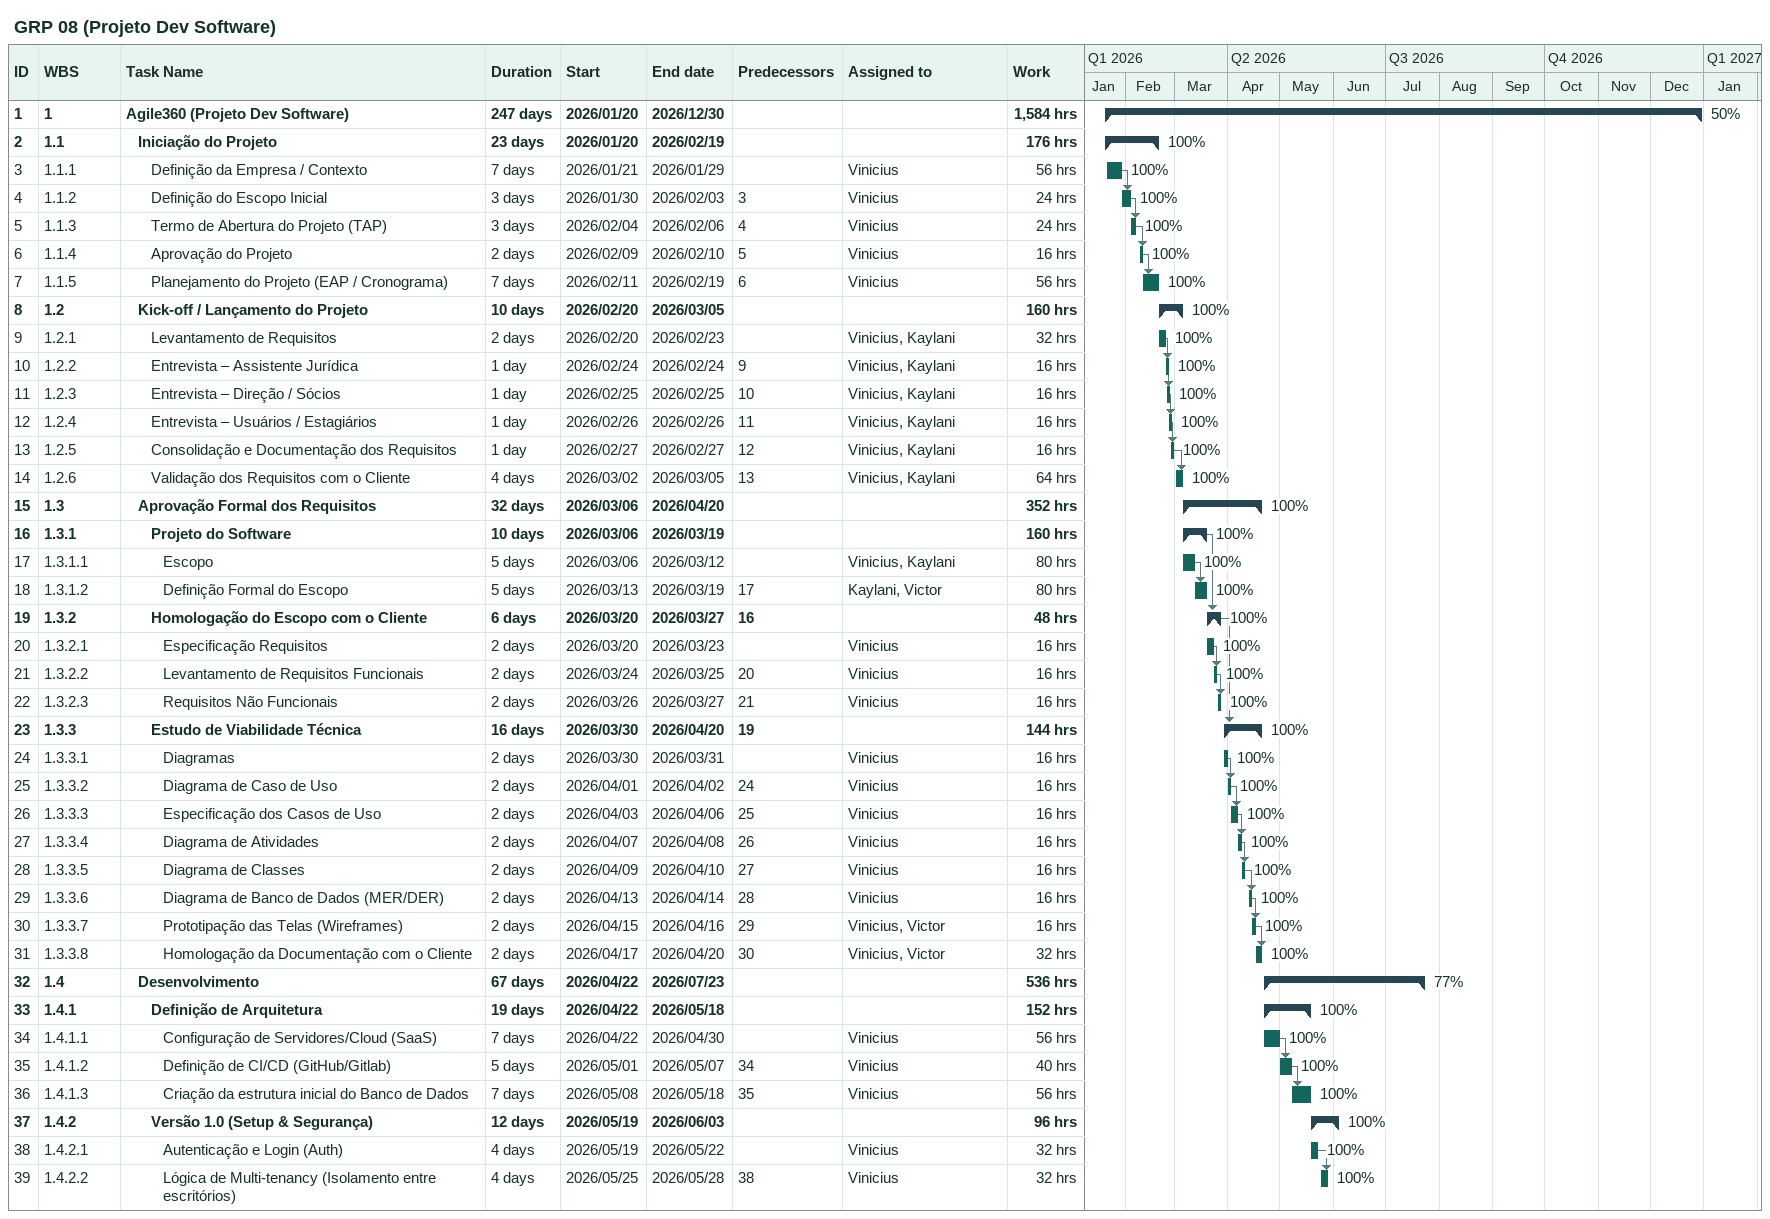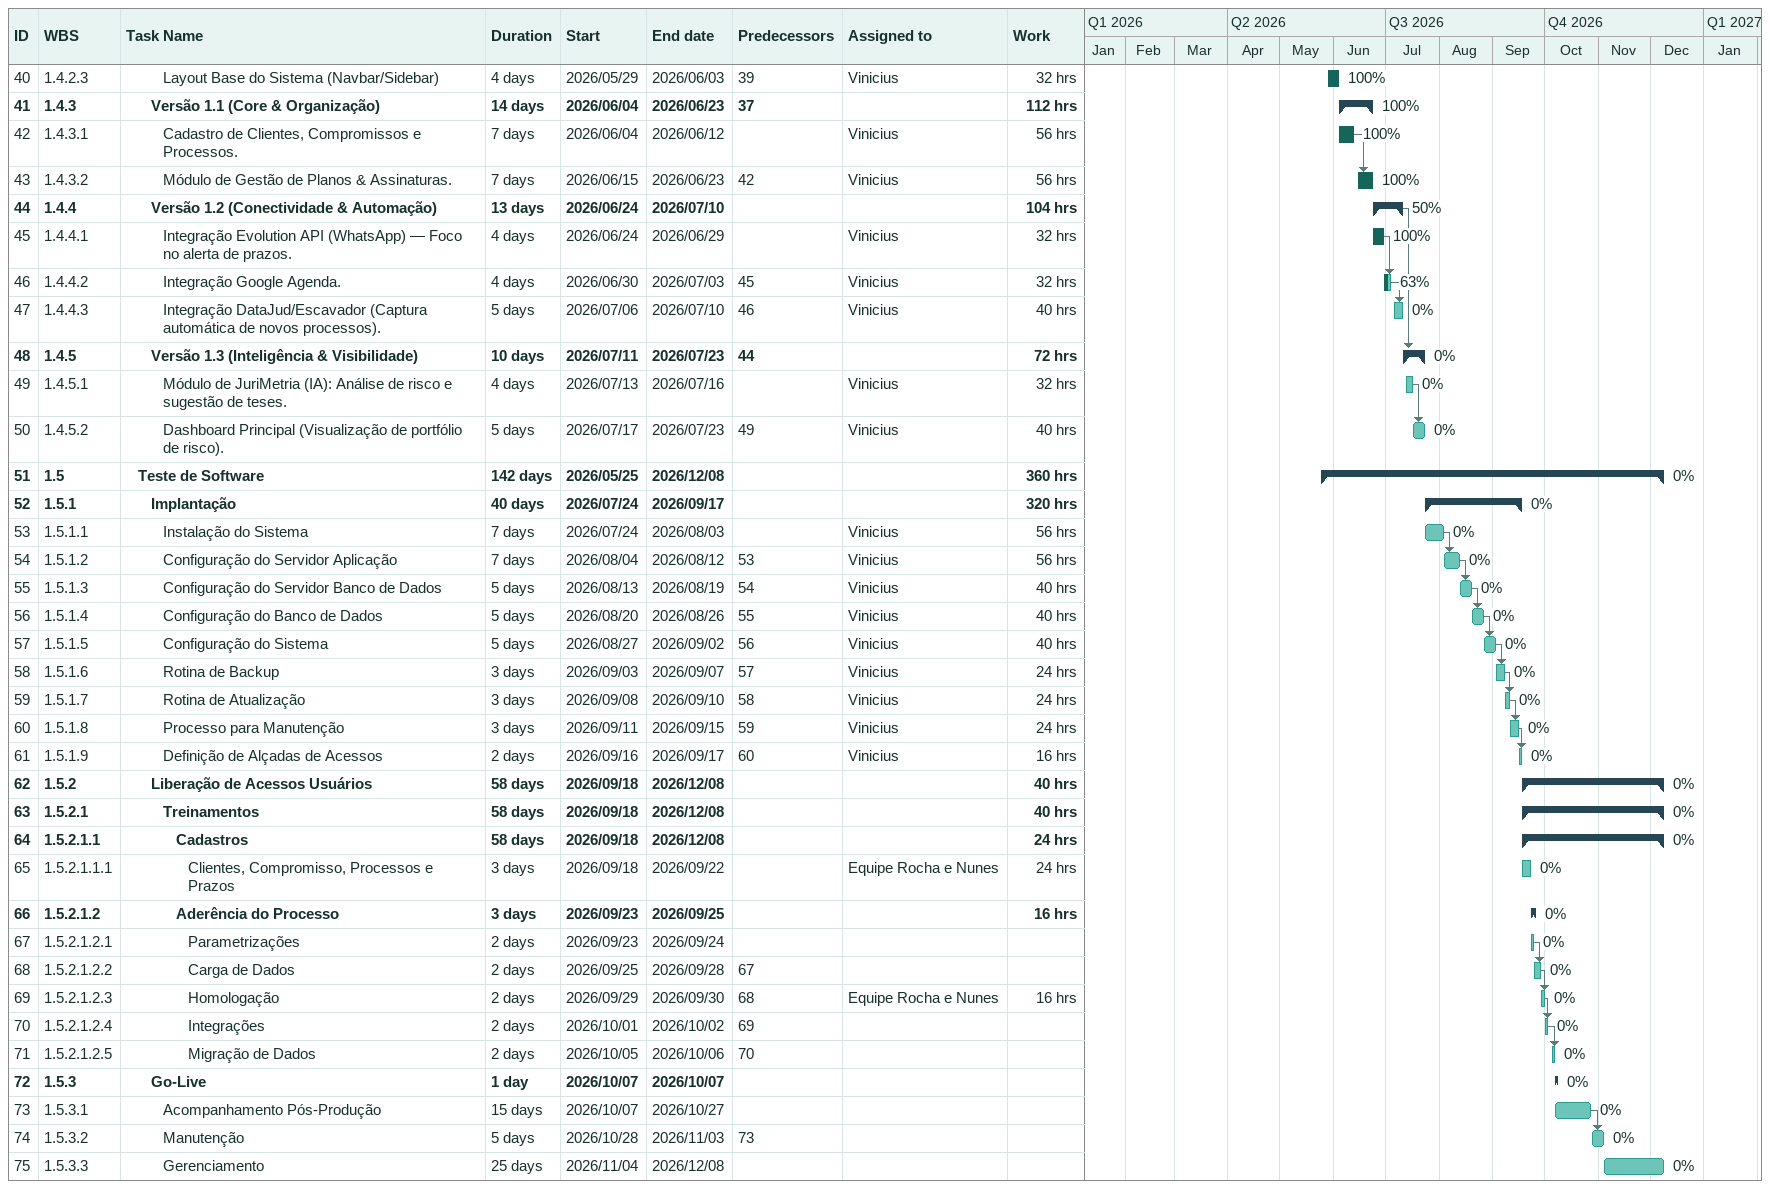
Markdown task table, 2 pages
GRP 08 (Projeto Dev Software)

| ID | WBS | Task | Duration | Start | Finish | Predecessors | Resources | % complete | Work (h) |
|---|---|---|---|---|---|---|---|---|---|
| 1 | 1 | **Agile360 (Projeto Dev Software)** | 247d | 2026-01-20 | 2026-12-30 |  |  | 50 | 1584 |
| 2 | 1.1 | **Iniciação do Projeto** | 23d | 2026-01-20 | 2026-02-19 |  |  | 100 | 176 |
| 3 | 1.1.1 | Definição da Empresa / Contexto | 7d | 2026-01-21 | 2026-01-29 |  | Vinicius | 100 | 56 |
| 4 | 1.1.2 | Definição do Escopo Inicial | 3d | 2026-01-30 | 2026-02-03 | 3 | Vinicius | 100 | 24 |
| 5 | 1.1.3 | Termo de Abertura do Projeto (TAP) | 3d | 2026-02-04 | 2026-02-06 | 4 | Vinicius | 100 | 24 |
| 6 | 1.1.4 | Aprovação do Projeto | 2d | 2026-02-09 | 2026-02-10 | 5 | Vinicius | 100 | 16 |
| 7 | 1.1.5 | Planejamento do Projeto (EAP / Cronograma) | 7d | 2026-02-11 | 2026-02-19 | 6 | Vinicius | 100 | 56 |
| 8 | 1.2 | **Kick-off / Lançamento do Projeto** | 10d | 2026-02-20 | 2026-03-05 |  |  | 100 | 160 |
| 9 | 1.2.1 | Levantamento de Requisitos | 2d | 2026-02-20 | 2026-02-23 |  | Vinicius, Kaylani | 100 | 32 |
| 10 | 1.2.2 | Entrevista – Assistente Jurídica | 1d | 2026-02-24 | 2026-02-24 | 9 | Vinicius, Kaylani | 100 | 16 |
| 11 | 1.2.3 | Entrevista – Direção / Sócios | 1d | 2026-02-25 | 2026-02-25 | 10 | Vinicius, Kaylani | 100 | 16 |
| 12 | 1.2.4 | Entrevista – Usuários / Estagiários | 1d | 2026-02-26 | 2026-02-26 | 11 | Vinicius, Kaylani | 100 | 16 |
| 13 | 1.2.5 | Consolidação e Documentação dos Requisitos | 1d | 2026-02-27 | 2026-02-27 | 12 | Vinicius, Kaylani | 100 | 16 |
| 14 | 1.2.6 | Validação dos Requisitos com o Cliente | 4d | 2026-03-02 | 2026-03-05 | 13 | Vinicius, Kaylani | 100 | 64 |
| 15 | 1.3 | **Aprovação Formal dos Requisitos** | 32d | 2026-03-06 | 2026-04-20 |  |  | 100 | 352 |
| 16 | 1.3.1 | **Projeto do Software** | 10d | 2026-03-06 | 2026-03-19 |  |  | 100 | 160 |
| 17 | 1.3.1.1 | Escopo | 5d | 2026-03-06 | 2026-03-12 |  | Vinicius, Kaylani | 100 | 80 |
| 18 | 1.3.1.2 | Definição Formal do Escopo | 5d | 2026-03-13 | 2026-03-19 | 17 | Kaylani, Victor | 100 | 80 |
| 19 | 1.3.2 | **Homologação do Escopo com o Cliente** | 6d | 2026-03-20 | 2026-03-27 | 16 |  | 100 | 48 |
| 20 | 1.3.2.1 | Especificação Requisitos | 2d | 2026-03-20 | 2026-03-23 |  | Vinicius | 100 | 16 |
| 21 | 1.3.2.2 | Levantamento de Requisitos Funcionais | 2d | 2026-03-24 | 2026-03-25 | 20 | Vinicius | 100 | 16 |
| 22 | 1.3.2.3 | Requisitos Não Funcionais | 2d | 2026-03-26 | 2026-03-27 | 21 | Vinicius | 100 | 16 |
| 23 | 1.3.3 | **Estudo de Viabilidade Técnica** | 16d | 2026-03-30 | 2026-04-20 | 19 |  | 100 | 144 |
| 24 | 1.3.3.1 | Diagramas | 2d | 2026-03-30 | 2026-03-31 |  | Vinicius | 100 | 16 |
| 25 | 1.3.3.2 | Diagrama de Caso de Uso | 2d | 2026-04-01 | 2026-04-02 | 24 | Vinicius | 100 | 16 |
| 26 | 1.3.3.3 | Especificação dos Casos de Uso | 2d | 2026-04-03 | 2026-04-06 | 25 | Vinicius | 100 | 16 |
| 27 | 1.3.3.4 | Diagrama de Atividades | 2d | 2026-04-07 | 2026-04-08 | 26 | Vinicius | 100 | 16 |
| 28 | 1.3.3.5 | Diagrama de Classes | 2d | 2026-04-09 | 2026-04-10 | 27 | Vinicius | 100 | 16 |
| 29 | 1.3.3.6 | Diagrama de Banco de Dados (MER/DER) | 2d | 2026-04-13 | 2026-04-14 | 28 | Vinicius | 100 | 16 |
| 30 | 1.3.3.7 | Prototipação das Telas (Wireframes) | 2d | 2026-04-15 | 2026-04-16 | 29 | Vinicius, Victor | 100 | 16 |
| 31 | 1.3.3.8 | Homologação da Documentação com o Cliente | 2d | 2026-04-17 | 2026-04-20 | 30 | Vinicius, Victor | 100 | 32 |
| 32 | 1.4 | **Desenvolvimento** | 67d | 2026-04-22 | 2026-07-23 |  |  | 77 | 536 |
| 33 | 1.4.1 | **Definição de Arquitetura** | 19d | 2026-04-22 | 2026-05-18 |  |  | 100 | 152 |
| 34 | 1.4.1.1 | Configuração de Servidores/Cloud (SaaS) | 7d | 2026-04-22 | 2026-04-30 |  | Vinicius | 100 | 56 |
| 35 | 1.4.1.2 | Definição de CI/CD (GitHub/Gitlab) | 5d | 2026-05-01 | 2026-05-07 | 34 | Vinicius | 100 | 40 |
| 36 | 1.4.1.3 | Criação da estrutura inicial do Banco de Dados | 7d | 2026-05-08 | 2026-05-18 | 35 | Vinicius | 100 | 56 |
| 37 | 1.4.2 | **Versão 1.0 (Setup & Segurança)** | 12d | 2026-05-19 | 2026-06-03 |  |  | 100 | 96 |
| 38 | 1.4.2.1 | Autenticação e Login (Auth) | 4d | 2026-05-19 | 2026-05-22 |  | Vinicius | 100 | 32 |
| 39 | 1.4.2.2 | Lógica de Multi-tenancy (Isolamento entre escritórios) | 4d | 2026-05-25 | 2026-05-28 | 38 | Vinicius | 100 | 32 |
| 40 | 1.4.2.3 | Layout Base do Sistema (Navbar/Sidebar) | 4d | 2026-05-29 | 2026-06-03 | 39 | Vinicius | 100 | 32 |
| 41 | 1.4.3 | **Versão 1.1 (Core & Organização)** | 14d | 2026-06-04 | 2026-06-23 | 37 |  | 100 | 112 |
| 42 | 1.4.3.1 | Cadastro de Clientes, Compromissos e Processos. | 7d | 2026-06-04 | 2026-06-12 |  | Vinicius | 100 | 56 |
| 43 | 1.4.3.2 | Módulo de Gestão de Planos & Assinaturas. | 7d | 2026-06-15 | 2026-06-23 | 42 | Vinicius | 100 | 56 |
| 44 | 1.4.4 | **Versão 1.2 (Conectividade & Automação)** | 13d | 2026-06-24 | 2026-07-10 |  |  | 50 | 104 |
| 45 | 1.4.4.1 | Integração Evolution API (WhatsApp) — Foco no alerta de prazos. | 4d | 2026-06-24 | 2026-06-29 |  | Vinicius | 100 | 32 |
| 46 | 1.4.4.2 | Integração Google Agenda. | 4d | 2026-06-30 | 2026-07-03 | 45 | Vinicius | 63 | 32 |
| 47 | 1.4.4.3 | Integração DataJud/Escavador (Captura automática de novos processos). | 5d | 2026-07-06 | 2026-07-10 | 46 | Vinicius | 0 | 40 |
| 48 | 1.4.5 | **Versão 1.3 (Inteligência & Visibilidade)** | 10d | 2026-07-11 | 2026-07-23 | 44 |  | 0 | 72 |
| 49 | 1.4.5.1 | Módulo de JuriMetria (IA): Análise de risco e sugestão de teses. | 4d | 2026-07-13 | 2026-07-16 |  | Vinicius | 0 | 32 |
| 50 | 1.4.5.2 | Dashboard Principal (Visualização de portfólio de risco). | 5d | 2026-07-17 | 2026-07-23 | 49 | Vinicius | 0 | 40 |
| 51 | 1.5 | **Teste de Software** | 142d | 2026-05-25 | 2026-12-08 |  |  | 0 | 360 |
| 52 | 1.5.1 | **Implantação** | 40d | 2026-07-24 | 2026-09-17 |  |  | 0 | 320 |
| 53 | 1.5.1.1 | Instalação do Sistema | 7d | 2026-07-24 | 2026-08-03 |  | Vinicius | 0 | 56 |
| 54 | 1.5.1.2 | Configuração do Servidor Aplicação | 7d | 2026-08-04 | 2026-08-12 | 53 | Vinicius | 0 | 56 |
| 55 | 1.5.1.3 | Configuração do Servidor Banco de Dados | 5d | 2026-08-13 | 2026-08-19 | 54 | Vinicius | 0 | 40 |
| 56 | 1.5.1.4 | Configuração do Banco de Dados | 5d | 2026-08-20 | 2026-08-26 | 55 | Vinicius | 0 | 40 |
| 57 | 1.5.1.5 | Configuração do Sistema | 5d | 2026-08-27 | 2026-09-02 | 56 | Vinicius | 0 | 40 |
| 58 | 1.5.1.6 | Rotina de Backup | 3d | 2026-09-03 | 2026-09-07 | 57 | Vinicius | 0 | 24 |
| 59 | 1.5.1.7 | Rotina de Atualização | 3d | 2026-09-08 | 2026-09-10 | 58 | Vinicius | 0 | 24 |
| 60 | 1.5.1.8 | Processo para Manutenção | 3d | 2026-09-11 | 2026-09-15 | 59 | Vinicius | 0 | 24 |
| 61 | 1.5.1.9 | Definição de Alçadas de Acessos | 2d | 2026-09-16 | 2026-09-17 | 60 | Vinicius | 0 | 16 |
| 62 | 1.5.2 | **Liberação de Acessos Usuários** | 58d | 2026-09-18 | 2026-12-08 |  |  | 0 | 40 |
| 63 | 1.5.2.1 | **Treinamentos** | 58d | 2026-09-18 | 2026-12-08 |  |  | 0 | 40 |
| 64 | 1.5.2.1.1 | **Cadastros** | 58d | 2026-09-18 | 2026-12-08 |  |  | 0 | 24 |
| 65 | 1.5.2.1.1.1 | Clientes, Compromisso, Processos e Prazos | 3d | 2026-09-18 | 2026-09-22 |  | Equipe Rocha e Nunes | 0 | 24 |
| 66 | 1.5.2.1.2 | **Aderência do Processo** | 3d | 2026-09-23 | 2026-09-25 |  |  | 0 | 16 |
| 67 | 1.5.2.1.2.1 | Parametrizações | 2d | 2026-09-23 | 2026-09-24 |  |  | 0 |  |
| 68 | 1.5.2.1.2.2 | Carga de Dados | 2d | 2026-09-25 | 2026-09-28 | 67 |  | 0 |  |
| 69 | 1.5.2.1.2.3 | Homologação | 2d | 2026-09-29 | 2026-09-30 | 68 | Equipe Rocha e Nunes | 0 | 16 |
| 70 | 1.5.2.1.2.4 | Integrações | 2d | 2026-10-01 | 2026-10-02 | 69 |  | 0 |  |
| 71 | 1.5.2.1.2.5 | Migração de Dados | 2d | 2026-10-05 | 2026-10-06 | 70 |  | 0 |  |
| 72 | 1.5.3 | **Go-Live** | 1d | 2026-10-07 | 2026-10-07 |  |  | 0 |  |
| 73 | 1.5.3.1 | Acompanhamento Pós-Produção | 15d | 2026-10-07 | 2026-10-27 |  |  | 0 |  |
| 74 | 1.5.3.2 | Manutenção | 5d | 2026-10-28 | 2026-11-03 | 73 |  | 0 |  |
| 75 | 1.5.3.3 | Gerenciamento | 25d | 2026-11-04 | 2026-12-08 |  |  | 0 |  |
